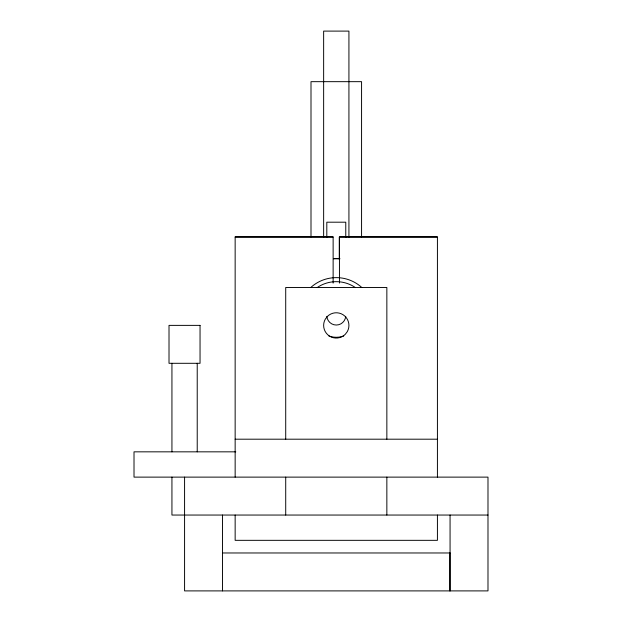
<?xml version="1.0" encoding="UTF-8"?>
<svg xmlns="http://www.w3.org/2000/svg" width="622" height="622" viewBox="0 0 622 622"><rect width="100%" height="100%" fill="white"/><g stroke="black" fill="none" stroke-linecap="round" stroke-linejoin="round"><path stroke-width="0.93" d="M235.147 237.021L333.151 237.021M437.421 237.021L339.285 237.021L339.285 259.281M333.439 258.659L339.13 258.659M235.147 439.194L437.421 439.194M235.792 451.836L134.01 451.836L134.01 477.121L487.99 477.121L487.99 590.9L184.578 590.9L184.578 477.121M487.99 515.047L171.936 515.047L171.936 477.121M222.505 552.974L450.064 552.974M450.064 515.047L450.064 590.9M449.908 552.974L449.908 590.9M437.421 477.121L437.421 236.92L339.449 236.92L339.449 283.096M437.421 515.047L437.421 540.331L235.147 540.331L235.147 515.047M386.853 439.194L386.853 287.488L285.716 287.488L285.716 439.194M386.853 477.121L386.853 515.047M361.569 236.842L361.569 81.669L311 81.669L311 236.842M348.926 237.379L348.926 31.1L323.642 31.1L323.642 237.379M345.77 237.55L345.77 222.194L326.807 222.194L326.807 237.55M333.128 283.096L333.128 236.92L235.147 236.92L235.147 477.121M285.716 477.121L285.716 515.047M222.505 515.047L222.505 590.9M197.221 363.302L197.221 451.836M171.936 363.302L171.936 451.836M345.731 316.373A9.485 9.485 0 0 1 336.284 325.034A9.485 9.485 0 0 1 326.838 316.373M310.767 287.496A37.926 37.926 0 0 1 361.802 287.496M317.103 287.621A33.883 33.883 0 0 1 355.465 287.621M343.717 335.981A21.747 21.747 0 0 1 328.851 335.981M333.509 258.729A56.89 56.89 0 0 1 339.993 258.783M327.343 316.474L325.337 319.094A12.642 12.642 0 0 0 345.226 334.356L347.231 331.736A12.642 12.642 0 0 0 327.343 316.474M200.043 325.376L169.013 325.376L169.013 363.302L200.043 363.302L200.043 325.376"/></g></svg>
